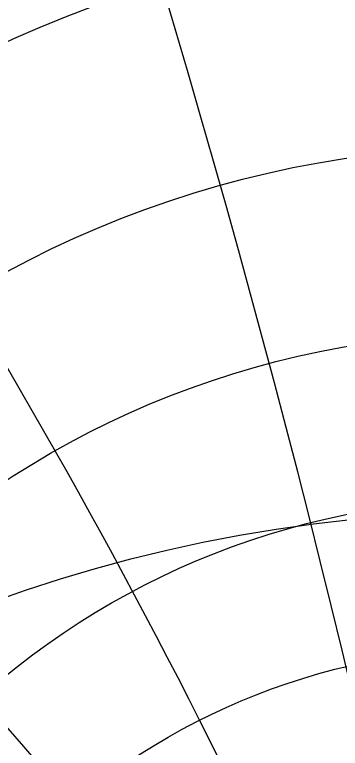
# Model space of a CAD drawing. Header units: millimetres. Extents: x -69 to 69, y -69 to 71.
# Drawn here: x -14.69 to -4.89, y 37.65 to 59.76 of the extents above; entities that cross this region are included whole.
import ezdxf

# ---------------------------------------------------------------- set-up
doc = ezdxf.new("R2010")
doc.units = ezdxf.units.MM
for name, color, linetype in [('CUT_OUTER', 1, 'Continuous'), ('ENGRAVE', 7, 'Continuous'), ('ENGRAVE_FINE', 8, 'Continuous')]:
    doc.layers.add(name, color=color, linetype=linetype)

msp = doc.modelspace()

# ---------------------------------------------------------------- linework, layer by layer
at = {"layer": 'CUT_OUTER'}
for centre, radius, start, end in [((-0.0002, -0.0002), 69.3899, 142.382592, 87.802904), ((-0.0008, 0.001), 69.3887, 92.196259, 142.383048)]:
    msp.add_arc(centre, radius, start, end, dxfattribs=at)
at = {"layer": 'ENGRAVE'}
for centre, radius in [((0, 0), 68.4), ((0, 26.441), 35.7539), ((0, 24.4479), 31.3393), ((0, 22.8282), 27.3367), ((0, 21.5079), 23.6585), ((0, 0), 44.7739), ((0, 20.4326), 20.2372)]:
    msp.add_circle(centre, radius, dxfattribs=at)
for centre, radius, start, end in [((0, 28.9104), 40.6984, 111.7043, 68.2957), ((0, 32.0029), 46.3352, 149.45052, 30.54948), ((0, 35.9333), 52.8966, 171.08193, 8.91807)]:
    msp.add_arc(centre, radius, start, end, dxfattribs=at)
at = {"layer": 'ENGRAVE_FINE'}
for centre, radius, start, end in [((-375.8573, -48.8622), 381.6555, 4.409132, 17.717416), ((-375.8573, -48.8622), 381.6555, 4.409132, 17.717416), ((-182.0857, -48.8622), 193.7716, 8.872894, 35.575309), ((-182.0857, -48.8622), 193.7716, 8.872894, 35.575309), ((182.0857, -48.8622), 193.7716, 144.424691, 171.127106), ((182.0857, -48.8622), 193.7716, 144.424691, 171.127106), ((-114.7896, -48.8622), 132.5476, 13.448315, 53.699619), ((-114.7896, -48.8622), 132.5476, 13.448315, 53.699619), ((114.7896, -48.8622), 132.5476, 126.300381, 166.551685), ((114.7896, -48.8622), 132.5476, 126.300381, 166.551685), ((-78.982, -48.8622), 103.1037, 18.197395, 72.175489), ((-78.982, -48.8622), 103.1037, 18.197395, 72.175489), ((78.982, -48.8622), 103.1037, 107.824511, 161.802605), ((78.982, -48.8622), 103.1037, 107.824511, 161.802605)]:
    msp.add_arc(centre, radius, start, end, dxfattribs=at)

doc.saveas('drawing.dxf')
